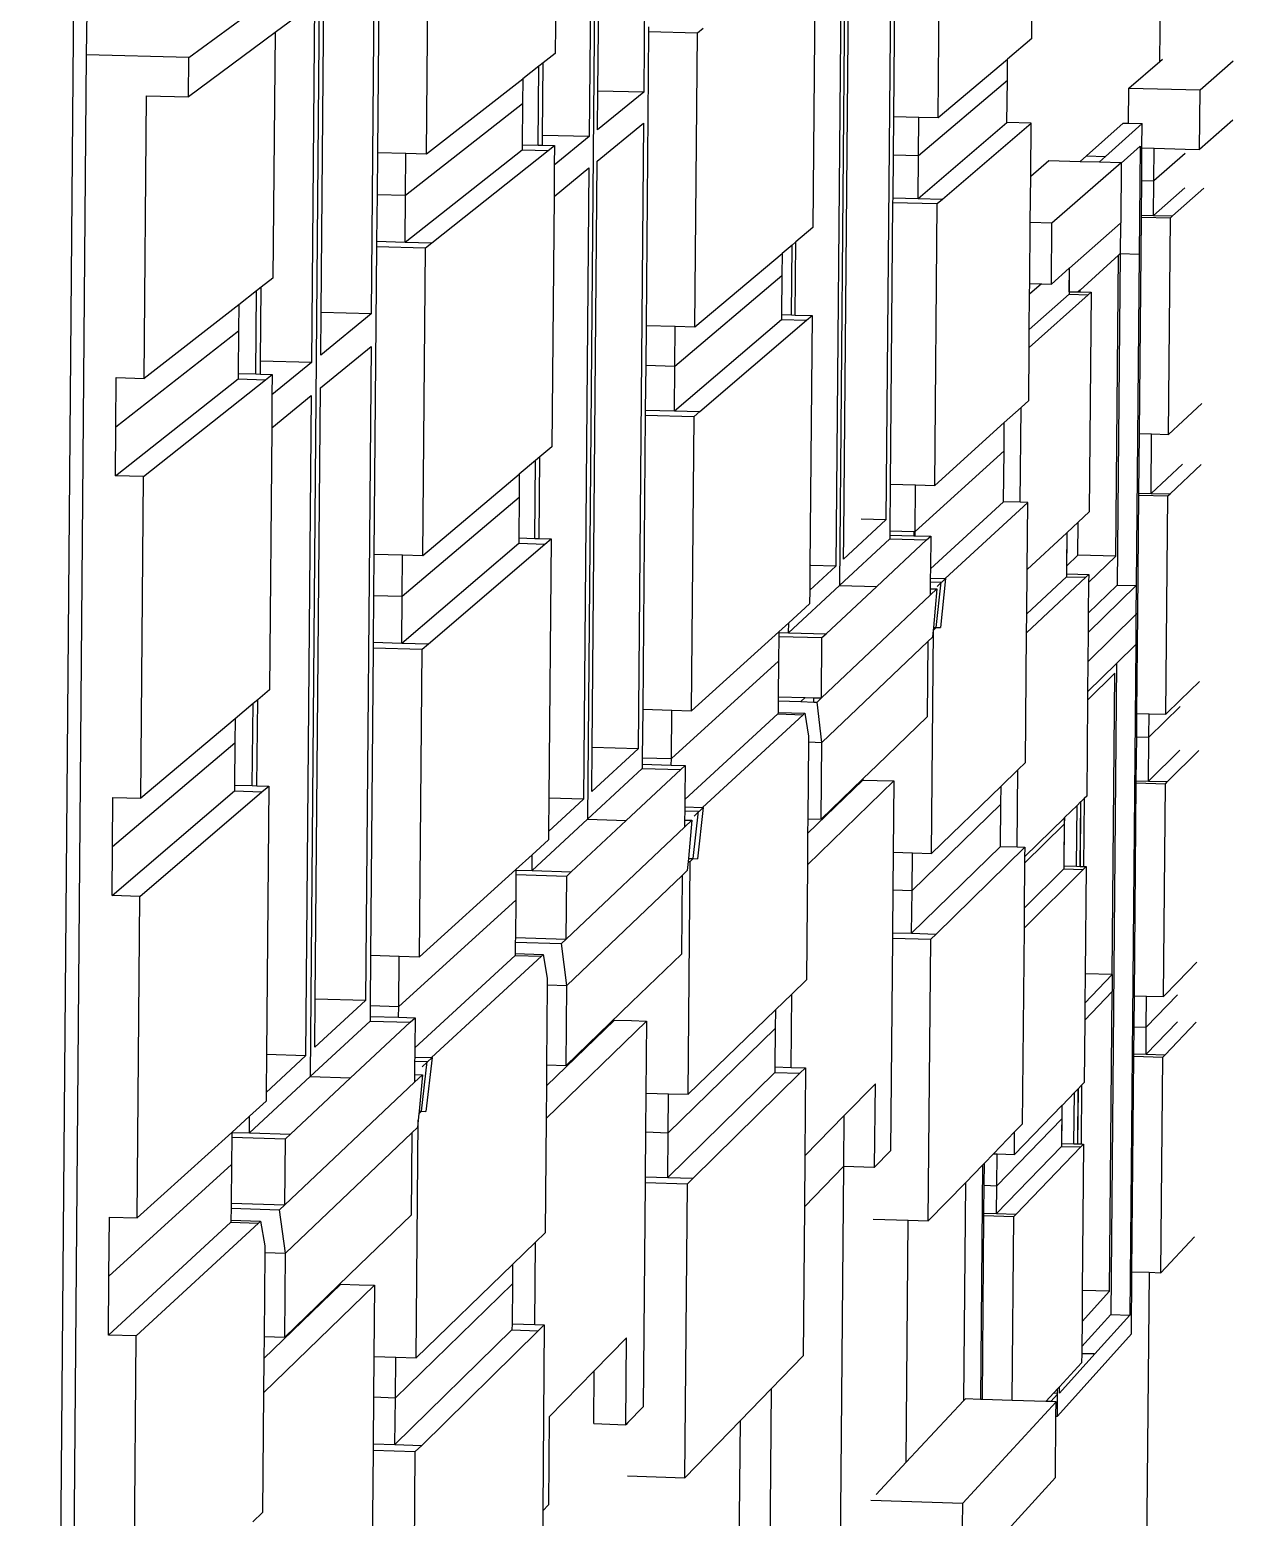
# Model space of a CAD drawing. Extents: x -106 to 80, y -44 to 65.
# Drawn here: x 61.85 to 67.12, y -19.98 to -13.47 of the extents above; entities that cross this region are included whole.
import ezdxf

# ---------------------------------------------------------------- set-up
doc = ezdxf.new("R2010")
doc.units = 0
doc.layers.get('0').update_dxf_attribs({"linetype": 'CONTINUOUS'})

msp = doc.modelspace()

# ---------------------------------------------------------------- linework, layer by layer
for p, q in [((61.8459, -36.5317), (62.0932, -6.7615)), ((64.5594, -11.0429), (64.5361, -13.7422)), ((64.3353, -13.7372), (64.3572, -11.1865)), ((65.431, -11.6065), (65.3934, -15.9024)), ((63.3662, -11.8903), (63.3423, -14.7133)), ((63.1225, -14.7075), (63.145, -12.0475)), ((64.3283, -12.4194), (64.2895, -16.926)), ((64.3098, -12.433), (64.2968, -13.9369)), ((64.157, -12.5461), (64.1482, -13.5727)), ((65.6407, -12.6133), (65.6299, -13.848)), ((65.8255, -13.853), (65.8364, -12.618)), ((66.7972, -13.6073), (66.8047, -12.775)), ((63.3788, -12.8441), (63.3689, -14.0065)), ((63.5836, -14.0121), (63.5935, -12.8493)), ((65.6201, -12.9896), (65.597, -15.6148)), ((65.6201, -12.9896), (65.597, -15.6148)), ((65.4121, -15.6827), (65.4344, -13.1416)), ((62.543, -13.5905), (63.1208, -13.1658)), ((65.4005, -13.1694), (65.3773, -15.8177)), ((65.2866, -13.2626), (65.2773, -14.3344)), ((63.114, -13.3382), (63.0741, -18.0528)), ((66.2367, -13.5073), (66.2385, -13.3044)), ((62.0953, -13.5792), (62.0968, -13.389)), ((63.0937, -13.3532), (62.9206, -13.4815)), ((63.0937, -13.3532), (63.0804, -14.9263)), ((62.9206, -13.4815), (62.5416, -13.7623)), ((62.9206, -13.4815), (62.9115, -14.556)), ((64.5573, -13.4762), (64.5461, -14.764)), ((64.5574, -13.4553), (64.5573, -13.4762)), ((64.5573, -13.4762), (64.7713, -13.4816)), ((64.7601, -14.7697), (64.7713, -13.4816)), ((64.7713, -13.4816), (64.7968, -13.4614)), ((66.2367, -13.5073), (66.1299, -13.5971)), ((62.0342, -20.929), (62.0953, -13.5792)), ((62.543, -13.5905), (62.0953, -13.5792)), ((62.5416, -13.7623), (62.543, -13.5905)), ((64.1482, -13.5727), (64.0958, -13.6135)), ((65.8255, -13.853), (66.1299, -13.5971)), ((66.1291, -13.6901), (66.1299, -13.5971)), ((66.6612, -13.7243), (66.7972, -13.6073)), ((66.7972, -13.6073), (66.8084, -13.5977)), ((66.9734, -13.7322), (67.1189, -13.6055)), ((64.077, -13.6282), (64.0058, -13.6836)), ((64.074, -13.9738), (64.077, -13.6282)), ((64.0958, -13.6135), (64.077, -13.6282)), ((64.0931, -13.9317), (64.0958, -13.6135)), ((63.5836, -14.0121), (64.0058, -13.6836)), ((64.0058, -13.6836), (64.0049, -13.7923)), ((64.3338, -13.9068), (64.3353, -13.7372)), ((64.5361, -13.7422), (64.3338, -13.9068)), ((64.5361, -13.7422), (64.3353, -13.7372)), ((65.7398, -14.0188), (66.1291, -13.6901)), ((66.1274, -13.8755), (66.1291, -13.6901)), ((66.6598, -13.8784), (66.6612, -13.7243)), ((66.6612, -13.7243), (66.9734, -13.7322)), ((66.9711, -13.9927), (66.9734, -13.7322)), ((62.3477, -14.9952), (62.358, -13.7577)), ((62.358, -13.7577), (62.5416, -13.7623)), ((63.4928, -14.1928), (64.0049, -13.7923)), ((64.0049, -13.7923), (64.0033, -13.972)), ((65.6299, -13.848), (65.6284, -14.016)), ((65.6299, -13.848), (65.7413, -13.8509)), ((65.7398, -14.0188), (65.7413, -13.8509)), ((65.7413, -13.8509), (65.8255, -13.853)), ((67.1166, -13.8644), (66.9711, -13.9927)), ((64.0927, -13.9743), (64.0931, -13.9317)), ((64.2968, -13.9369), (64.0931, -13.9317)), ((64.2968, -13.9369), (64.144, -14.0612)), ((64.3326, -14.0436), (64.5349, -13.878)), ((64.5349, -13.878), (64.5113, -16.6172)), ((65.7382, -14.2071), (66.1274, -13.8755)), ((65.8457, -14.2099), (66.2334, -13.8782)), ((66.2334, -13.8782), (66.1274, -13.8755)), ((66.2313, -14.1104), (66.2334, -13.8782)), ((66.4757, -14.021), (66.6366, -13.8777)), ((66.6366, -13.8778), (66.4758, -14.021)), ((66.7199, -13.8799), (66.5596, -14.0232)), ((66.6368, -13.8775), (66.6366, -13.8777)), ((66.6366, -13.8778), (66.6366, -13.8777)), ((66.6366, -13.8778), (66.6368, -13.8778)), ((66.6368, -13.8775), (66.6368, -13.8778)), ((66.6368, -13.8778), (66.6598, -13.8784)), ((66.6598, -13.8784), (66.7199, -13.8799)), ((66.7189, -13.9862), (66.7199, -13.8799)), ((63.491, -14.3982), (64.0031, -13.9939)), ((63.608, -14.4013), (64.118, -13.9969)), ((64.0033, -13.972), (64.0031, -13.9939)), ((64.0031, -13.9939), (64.118, -13.9969)), ((64.0033, -13.972), (64.074, -13.9738)), ((64.074, -13.9738), (64.0927, -13.9743)), ((64.0927, -13.9743), (64.1448, -13.9756)), ((64.118, -13.9969), (64.1448, -13.9756)), ((64.1448, -13.9756), (64.144, -14.0612)), ((66.6282, -14.0523), (66.711, -13.9779)), ((66.711, -13.9779), (66.7068, -14.451)), ((66.7176, -14.1296), (66.7189, -13.9862)), ((66.7189, -13.9862), (66.7722, -13.9876)), ((66.7709, -14.131), (66.7722, -13.9876)), ((66.7722, -13.9876), (66.9084, -13.9911)), ((66.9084, -13.9911), (66.9711, -13.9927)), ((63.3689, -14.0065), (63.3674, -14.1895)), ((63.3689, -14.0065), (63.4943, -14.0098)), ((63.4928, -14.1928), (63.4943, -14.0098)), ((63.4943, -14.0098), (63.5836, -14.0121)), ((64.144, -14.0612), (64.1429, -14.1989)), ((64.3105, -16.6115), (64.3326, -14.0436)), ((65.6284, -14.016), (65.6267, -14.2042)), ((65.6284, -14.016), (65.7398, -14.0188)), ((65.7382, -14.2071), (65.7398, -14.0188)), ((66.2313, -14.1104), (66.3114, -14.0415)), ((66.3114, -14.0415), (66.4487, -14.045)), ((66.3245, -14.3144), (66.6282, -14.0497)), ((66.4487, -14.045), (66.4757, -14.021)), ((66.4487, -14.045), (66.5327, -14.0472)), ((66.4757, -14.021), (66.4758, -14.021)), ((66.4758, -14.021), (66.5596, -14.0231)), ((66.5327, -14.0472), (66.5596, -14.0231)), ((66.5327, -14.0472), (66.6282, -14.0497)), ((66.5596, -14.0232), (66.5596, -14.0231)), ((66.6282, -14.0523), (66.6258, -14.3141)), ((66.6282, -14.0497), (66.6282, -14.0523)), ((66.9082, -14.0101), (66.7709, -14.131)), ((64.1429, -14.1989), (64.2957, -14.0738)), ((64.2957, -14.0738), (64.2719, -16.8382)), ((66.2295, -14.3119), (66.2313, -14.1104)), ((66.7163, -14.2807), (66.7176, -14.1296)), ((66.7176, -14.1296), (66.7709, -14.131)), ((66.7695, -14.2821), (66.7709, -14.131)), ((63.3674, -14.1895), (63.3656, -14.3949)), ((63.3674, -14.1895), (63.4928, -14.1928)), ((63.491, -14.3982), (63.4928, -14.1928)), ((64.1429, -14.1989), (64.1334, -15.295)), ((66.7695, -14.2821), (66.9069, -14.1603)), ((66.8528, -14.2842), (66.9897, -14.1625)), ((65.6266, -14.2249), (65.6157, -15.459)), ((65.6267, -14.2042), (65.6266, -14.2249)), ((65.6266, -14.2249), (65.8222, -14.23)), ((65.6267, -14.2042), (65.7382, -14.2071)), ((65.7382, -14.2071), (65.8457, -14.2099)), ((65.8113, -15.4644), (65.8222, -14.23)), ((65.8222, -14.23), (65.8457, -14.2099)), ((66.2271, -14.5796), (66.2295, -14.3119)), ((66.2295, -14.3119), (66.3245, -14.3144)), ((66.3221, -14.5821), (66.3245, -14.3144)), ((66.6247, -14.3151), (66.4013, -14.5122)), ((66.6247, -14.3151), (66.6235, -14.4488)), ((66.6258, -14.3141), (66.6247, -14.3151)), ((66.7077, -15.2369), (66.7162, -14.2892)), ((66.7162, -14.2892), (66.7163, -14.2807)), ((66.7162, -14.2892), (66.8435, -14.2925)), ((66.7163, -14.2807), (66.7695, -14.2821)), ((66.7695, -14.2821), (66.8528, -14.2842)), ((66.835, -15.2404), (66.8435, -14.2925)), ((66.8435, -14.2925), (66.8528, -14.2842)), ((65.2773, -14.3344), (65.2029, -14.3971)), ((63.3654, -14.4177), (63.354, -15.7644)), ((63.3656, -14.3949), (63.3654, -14.4177)), ((63.3654, -14.4177), (63.5801, -14.4234)), ((63.3656, -14.3949), (63.491, -14.3982)), ((63.491, -14.3982), (63.608, -14.4013)), ((63.5686, -15.7704), (63.5801, -14.4234)), ((63.5801, -14.4234), (63.608, -14.4013)), ((64.7601, -14.7697), (65.1418, -14.4484)), ((65.1418, -14.4484), (65.141, -14.5451)), ((65.1856, -14.4116), (65.1418, -14.4484)), ((65.1829, -14.7175), (65.1856, -14.4116)), ((65.2029, -14.3971), (65.1856, -14.4116)), ((65.2001, -14.7179), (65.2029, -14.3971)), ((66.6166, -14.4551), (66.4485, -14.6087)), ((66.6048, -15.7737), (66.6166, -14.4551)), ((66.6235, -14.4488), (66.6105, -15.9002)), ((66.6235, -14.4488), (66.6166, -14.4551)), ((66.6235, -14.4488), (66.7068, -14.451)), ((66.7068, -14.451), (66.6938, -15.9025)), ((66.3221, -14.5821), (66.4003, -14.5131)), ((66.4003, -14.5131), (66.3994, -14.6157)), ((66.4013, -14.5122), (66.4003, -14.5131)), ((66.4004, -14.6157), (66.4013, -14.5122)), ((62.9115, -14.556), (62.86, -14.5961)), ((64.6719, -14.9416), (65.141, -14.5451)), ((65.141, -14.5451), (65.1395, -14.7163)), ((66.2267, -14.627), (66.2271, -14.5796)), ((66.279, -14.5809), (66.2267, -14.627)), ((66.2271, -14.5796), (66.279, -14.5809)), ((66.279, -14.5809), (66.3221, -14.5821)), ((62.8394, -14.6122), (62.7613, -14.673)), ((62.8363, -14.9757), (62.8394, -14.6122)), ((62.86, -14.5961), (62.8394, -14.6122)), ((62.8572, -14.9204), (62.86, -14.5961)), ((66.2247, -14.8602), (66.4838, -14.6295)), ((66.2254, -14.7815), (66.2267, -14.627)), ((66.2254, -14.7815), (66.3993, -14.6272)), ((66.3994, -14.6157), (66.3993, -14.6272)), ((66.3993, -14.6272), (66.4838, -14.6295)), ((66.3994, -14.6157), (66.4004, -14.6157)), ((66.4004, -14.6157), (66.4397, -14.6168)), ((66.4485, -14.6087), (66.4397, -14.6168)), ((66.4397, -14.6168), (66.4485, -14.617)), ((66.4485, -14.617), (66.4485, -14.6087)), ((66.4485, -14.617), (66.4964, -14.6183)), ((66.4838, -14.6295), (66.4964, -14.6183)), ((66.4964, -14.6183), (66.4878, -15.5804)), ((62.7613, -14.673), (62.3477, -14.9952)), ((62.7613, -14.673), (62.7604, -14.7867)), ((63.1209, -14.8934), (63.1225, -14.7075)), ((63.3423, -14.7133), (63.1209, -14.8934)), ((63.3423, -14.7133), (63.1225, -14.7075)), ((65.1395, -14.7163), (65.1393, -14.738)), ((65.1395, -14.7163), (65.1829, -14.7175)), ((65.1829, -14.7175), (65.2001, -14.7179)), ((65.2001, -14.7179), (65.2739, -14.7199)), ((65.2493, -14.7409), (65.2739, -14.7199)), ((65.2739, -14.7199), (65.2643, -15.8185)), ((64.5461, -14.764), (64.5446, -14.9382)), ((64.5461, -14.764), (64.6734, -14.7674)), ((64.6702, -15.138), (65.1393, -14.738)), ((64.6719, -14.9416), (64.6734, -14.7674)), ((64.6734, -14.7674), (64.7601, -14.7697)), ((64.7822, -15.141), (65.2493, -14.7409)), ((65.1393, -14.738), (65.2493, -14.7409)), ((66.2247, -14.8602), (66.2254, -14.7815)), ((62.2236, -15.2069), (62.7604, -14.7867)), ((62.7604, -14.7867), (62.7588, -14.9737)), ((63.1197, -15.0365), (63.3411, -14.8553)), ((63.3411, -14.8553), (63.3168, -17.7199)), ((66.2226, -15.0926), (66.2247, -14.8602)), ((62.7588, -14.9737), (62.7586, -14.9977)), ((62.7588, -14.9737), (62.8363, -14.9757)), ((62.8363, -14.9757), (62.8568, -14.9763)), ((62.8568, -14.9763), (62.8572, -14.9204)), ((62.8568, -14.9763), (62.908, -14.9777)), ((63.0804, -14.9263), (62.8572, -14.9204)), ((62.8787, -15.001), (62.908, -14.9777)), ((63.0804, -14.9263), (62.9072, -15.0672)), ((62.908, -14.9777), (62.9072, -15.0672)), ((64.5446, -14.9382), (64.5429, -15.1345)), ((64.5446, -14.9382), (64.6719, -14.9416)), ((64.6702, -15.138), (64.6719, -14.9416)), ((62.2218, -15.422), (62.7586, -14.9977)), ((62.2236, -15.2069), (62.2253, -14.9919)), ((62.2253, -14.9919), (62.3477, -14.9952)), ((62.3441, -15.4253), (62.8787, -15.001)), ((62.7586, -14.9977), (62.8787, -15.001)), ((63.0971, -17.7133), (63.1197, -15.0365)), ((62.9072, -15.0672), (62.906, -15.2114)), ((62.906, -15.2114), (63.0792, -15.0697)), ((63.0792, -15.0697), (63.0548, -17.9618)), ((66.2226, -15.0926), (66.1891, -15.1229)), ((66.9812, -15.1047), (66.8977, -15.1822)), ((64.5427, -15.157), (64.5316, -16.4442)), ((64.5429, -15.1345), (64.5427, -15.157)), ((64.5427, -15.157), (64.7567, -15.1629)), ((64.5429, -15.1345), (64.6702, -15.138)), ((64.6702, -15.138), (64.7822, -15.141)), ((64.7455, -16.4504), (64.7567, -15.1629)), ((64.7567, -15.1629), (64.7822, -15.141)), ((66.1891, -15.1229), (66.1158, -15.1891)), ((66.1854, -15.5373), (66.1891, -15.1229)), ((62.2218, -15.422), (62.2236, -15.2069)), ((62.906, -15.2114), (62.8964, -16.3588)), ((65.8113, -15.4644), (66.1158, -15.1891)), ((66.1147, -15.3125), (66.1158, -15.1891)), ((66.7054, -15.4977), (66.7077, -15.2369)), ((66.7077, -15.2369), (66.761, -15.2384)), ((66.7587, -15.4992), (66.761, -15.2384)), ((66.761, -15.2384), (66.835, -15.2404)), ((66.835, -15.2404), (66.8977, -15.1822)), ((64.1334, -15.295), (64.081, -15.3392)), ((64.0622, -15.355), (63.9909, -15.415)), ((64.0593, -15.6958), (64.0622, -15.355)), ((64.081, -15.3392), (64.0622, -15.355)), ((64.0779, -15.6963), (64.081, -15.3392)), ((65.7253, -15.6665), (66.1147, -15.3125)), ((66.1128, -15.5353), (66.1147, -15.3125)), ((66.7587, -15.4992), (66.896, -15.3706)), ((62.3441, -15.4253), (62.2218, -15.422)), ((62.3323, -16.8339), (62.3441, -15.4253)), ((63.5686, -15.7704), (63.9909, -15.415)), ((63.9909, -15.415), (63.9901, -15.516)), ((66.8419, -15.5015), (66.9788, -15.3729)), ((65.6157, -15.459), (65.6139, -15.6634)), ((65.6157, -15.459), (65.7271, -15.4621)), ((65.7253, -15.6665), (65.7271, -15.4621)), ((65.7271, -15.4621), (65.8113, -15.4644)), ((66.7053, -15.5067), (66.7054, -15.4977)), ((66.7054, -15.4977), (66.7587, -15.4992)), ((66.7587, -15.4992), (66.8419, -15.5015)), ((66.8326, -15.5102), (66.8419, -15.5015)), ((63.4778, -15.949), (63.9901, -15.516)), ((63.9901, -15.516), (63.9886, -15.6938)), ((65.7919, -15.8298), (66.1128, -15.5353)), ((65.8564, -15.8722), (66.2186, -15.5382)), ((66.1854, -15.5373), (66.1128, -15.5353)), ((66.2186, -15.5382), (66.1854, -15.5373)), ((66.216, -15.8328), (66.2186, -15.5382)), ((66.7007, -16.0213), (66.7053, -15.5067)), ((66.7053, -15.5067), (66.8326, -15.5102)), ((66.824, -16.4657), (66.8326, -15.5102)), ((65.597, -15.6148), (65.4112, -15.7864)), ((65.597, -15.6148), (65.4112, -15.7864)), ((65.597, -15.6148), (65.4891, -15.6119)), ((65.597, -15.6148), (65.4891, -15.6119)), ((66.4395, -15.6253), (66.391, -15.6703)), ((66.4382, -15.7691), (66.4395, -15.6253)), ((66.4878, -15.5804), (66.4395, -15.6253)), ((63.9886, -15.6938), (63.9884, -15.7175)), ((63.9886, -15.6938), (64.0593, -15.6958)), ((64.0593, -15.6958), (64.0779, -15.6963)), ((64.0779, -15.6963), (64.13, -15.6977)), ((65.4112, -15.7864), (65.4121, -15.6827)), ((65.6138, -15.6812), (65.6136, -15.6983)), ((65.6139, -15.6634), (65.6138, -15.6812)), ((65.6138, -15.6812), (65.7187, -15.6841)), ((65.6139, -15.6634), (65.7188, -15.6663)), ((65.7188, -15.6663), (65.7187, -15.6841)), ((65.7187, -15.6841), (65.7252, -15.6842)), ((65.7188, -15.6663), (65.7253, -15.6665)), ((65.7252, -15.6842), (65.7253, -15.6665)), ((65.7252, -15.6842), (65.7932, -15.6861)), ((65.7754, -15.7027), (65.7932, -15.6861)), ((65.7932, -15.6861), (65.7919, -15.8298)), ((66.39, -15.6712), (66.216, -15.8328)), ((66.39, -15.6712), (66.3884, -15.8515)), ((66.3897, -15.8157), (66.391, -15.6703)), ((66.391, -15.6703), (66.39, -15.6712)), ((63.4761, -16.1543), (63.9884, -15.7175)), ((63.593, -16.1576), (64.1032, -15.7207)), ((63.9884, -15.7175), (64.1032, -15.7207)), ((64.1032, -15.7207), (64.13, -15.6977)), ((64.13, -15.6977), (64.1202, -16.8339)), ((65.6136, -15.6983), (65.3934, -15.9024)), ((65.5566, -15.907), (65.7754, -15.7027)), ((65.6136, -15.6983), (65.7754, -15.7027)), ((63.354, -15.7644), (63.3525, -15.9454)), ((63.354, -15.7644), (63.4794, -15.7679)), ((63.4778, -15.949), (63.4794, -15.7679)), ((63.4794, -15.7679), (63.5686, -15.7704)), ((65.3773, -15.8177), (65.2634, -15.9229)), ((65.2643, -15.8185), (65.2634, -15.9229)), ((65.3773, -15.8177), (65.2685, -15.8147)), ((66.3894, -15.8515), (66.3897, -15.8157)), ((66.3897, -15.8157), (66.4382, -15.7691)), ((66.6048, -15.7737), (66.4382, -15.7691)), ((66.485, -15.8898), (66.6048, -15.7737)), ((65.7914, -15.8863), (65.7911, -15.9165)), ((65.7916, -15.8704), (65.7914, -15.8862)), ((65.7914, -15.8862), (65.7914, -15.8863)), ((65.7914, -15.8863), (65.8396, -15.8876)), ((65.7919, -15.8298), (65.7916, -15.8704)), ((65.7916, -15.8704), (65.8564, -15.8722)), ((65.8179, -16.0859), (65.8396, -15.8876)), ((65.8221, -15.9065), (65.8585, -15.8722)), ((65.8585, -15.8722), (65.8355, -16.0863)), ((65.8396, -15.8876), (65.8397, -15.8875)), ((65.8564, -15.8722), (65.8585, -15.8722)), ((66.2136, -16.1096), (66.4728, -15.866)), ((66.2143, -16.0266), (66.216, -15.8328)), ((66.2143, -16.0266), (66.3883, -15.8637)), ((66.3884, -15.8515), (66.3883, -15.8637)), ((66.3883, -15.8637), (66.4728, -15.866)), ((66.3884, -15.8515), (66.3894, -15.8515)), ((66.3894, -15.8515), (66.4854, -15.8542)), ((66.4728, -15.866), (66.4854, -15.8542)), ((66.485, -15.8898), (66.4838, -16.0236)), ((66.4854, -15.8542), (66.485, -15.8898)), ((63.3525, -15.9454), (63.3507, -16.1507)), ((63.3525, -15.9454), (63.4778, -15.949)), ((63.4761, -16.1543), (63.4778, -15.949)), ((65.1708, -16.1088), (65.3934, -15.9024)), ((65.2634, -15.9229), (65.2629, -15.9822)), ((65.7909, -15.9453), (65.3147, -16.3947)), ((65.3354, -16.1134), (65.5566, -15.907)), ((65.3934, -15.9024), (65.5566, -15.907)), ((65.7911, -15.9165), (65.7909, -15.9453)), ((65.7909, -15.9453), (65.8206, -15.9173)), ((65.7911, -15.9165), (65.8206, -15.9173)), ((65.8206, -15.9173), (65.8054, -16.0856)), ((66.4831, -16.1086), (66.6938, -15.9025)), ((66.4838, -16.0236), (66.6105, -15.9002)), ((66.6105, -15.9002), (66.6938, -15.9025)), ((66.6938, -15.9025), (66.6927, -16.0292)), ((65.2629, -15.9822), (65.1712, -16.0652)), ((66.6927, -16.0292), (66.7007, -16.0213)), ((66.6968, -16.4621), (66.7007, -16.0213)), ((65.1712, -16.0652), (65.1274, -16.1049)), ((65.1708, -16.1088), (65.1712, -16.0652)), ((65.8054, -16.0856), (65.8043, -16.0972)), ((65.8054, -16.0856), (65.8179, -16.0859)), ((65.8057, -16.0972), (65.8179, -16.0859)), ((65.818, -16.0859), (65.8355, -16.0863)), ((66.2136, -16.1096), (66.2143, -16.0266)), ((66.482, -16.2364), (66.6927, -16.0292)), ((66.4838, -16.0236), (66.4831, -16.1086)), ((66.6927, -16.0292), (66.6915, -16.1603)), ((63.3507, -16.1507), (63.3505, -16.1754)), ((63.3507, -16.1507), (63.4761, -16.1543)), ((64.7455, -16.4504), (65.1274, -16.1049)), ((65.1272, -16.1252), (65.1262, -16.2331)), ((65.1273, -16.1076), (65.1272, -16.1252)), ((65.1272, -16.1252), (65.317, -16.1306)), ((65.1274, -16.1049), (65.1273, -16.1076)), ((65.1273, -16.1076), (65.1708, -16.1088)), ((65.1708, -16.1088), (65.3354, -16.1134)), ((65.3147, -16.3947), (65.317, -16.1306)), ((65.317, -16.1306), (65.3354, -16.1134)), ((65.317, -16.5891), (65.7807, -16.1479)), ((65.7807, -16.1479), (65.7778, -16.4777)), ((65.8015, -16.1281), (65.7807, -16.1479)), ((65.7971, -17.0751), (65.8057, -16.0972)), ((65.8043, -16.0972), (65.8015, -16.1281)), ((65.8043, -16.0972), (65.8057, -16.0972)), ((66.2085, -16.6772), (66.2136, -16.1096)), ((66.4831, -16.1086), (66.482, -16.2364)), ((63.3505, -16.1754), (63.3391, -17.5214)), ((63.3505, -16.1754), (63.5651, -16.1815)), ((63.4761, -16.1543), (63.593, -16.1576)), ((63.5537, -17.5278), (63.5651, -16.1815)), ((63.5651, -16.1815), (63.593, -16.1576)), ((66.6075, -16.2434), (66.6915, -16.1603)), ((66.6915, -16.1603), (66.6653, -19.0967)), ((64.6571, -16.66), (65.1262, -16.2331)), ((65.1262, -16.2331), (65.1249, -16.3893)), ((66.482, -16.2364), (66.4808, -16.3686)), ((66.6075, -16.2434), (66.4808, -16.3686)), ((66.6075, -16.2434), (66.582, -19.0941)), ((66.6003, -16.2864), (66.4804, -16.405)), ((66.5885, -17.6062), (66.6003, -16.2864)), ((66.9703, -16.3227), (66.8868, -16.4044)), ((62.8448, -16.4022), (62.8241, -16.4196)), ((62.8416, -16.7788), (62.8448, -16.4022)), ((62.8964, -16.3588), (62.8448, -16.4022)), ((65.1247, -16.4079), (65.1243, -16.4578)), ((65.1249, -16.3893), (65.1247, -16.4079)), ((65.1247, -16.4079), (65.2239, -16.4107)), ((65.1249, -16.3893), (65.2431, -16.3927)), ((65.2239, -16.4107), (65.2431, -16.3927)), ((65.2239, -16.4107), (65.2431, -16.3927)), ((65.2239, -16.4107), (65.2809, -16.4124)), ((65.2431, -16.3927), (65.2811, -16.3937)), ((65.2809, -16.4124), (65.2811, -16.3937)), ((65.2809, -16.4124), (65.2956, -16.4128)), ((65.2811, -16.3937), (65.3147, -16.3947)), ((65.2956, -16.4128), (65.3147, -16.3947)), ((65.317, -16.5891), (65.2956, -16.4128)), ((66.4804, -16.405), (66.4767, -16.8241)), ((66.4808, -16.3686), (66.4804, -16.405)), ((66.824, -16.4657), (66.8868, -16.4044)), ((62.8241, -16.4196), (62.7461, -16.4854)), ((62.8211, -16.7782), (62.8241, -16.4196)), ((64.5316, -16.4442), (64.5298, -16.6563)), ((64.5316, -16.4442), (64.6589, -16.4479)), ((64.6571, -16.66), (64.6589, -16.4479)), ((64.6589, -16.4479), (64.7455, -16.4504)), ((64.716, -16.8399), (65.1242, -16.4649)), ((64.7941, -16.8742), (65.2342, -16.4681)), ((65.1243, -16.4578), (65.1242, -16.4649)), ((65.1242, -16.4649), (65.2342, -16.4681)), ((65.1243, -16.4578), (65.2417, -16.4612)), ((65.2342, -16.4681), (65.2417, -16.4612)), ((65.2417, -16.4612), (65.2578, -16.5615)), ((65.7778, -16.4777), (65.559, -16.6888)), ((66.6959, -16.5646), (66.6968, -16.4621)), ((66.6968, -16.4621), (66.75, -16.4636)), ((66.8865, -16.4316), (66.7491, -16.5662)), ((66.7491, -16.5662), (66.75, -16.4636)), ((66.75, -16.4636), (66.824, -16.4657)), ((62.7461, -16.4854), (62.3323, -16.8339)), ((62.7461, -16.4854), (62.7452, -16.591)), ((62.2082, -17.0453), (62.7452, -16.591)), ((62.7452, -16.591), (62.7436, -16.7759)), ((65.2576, -16.5874), (65.2546, -16.9234)), ((65.2578, -16.5615), (65.2576, -16.5874)), ((65.2576, -16.5874), (65.317, -16.5891)), ((65.3141, -16.9251), (65.317, -16.5891)), ((66.6942, -16.757), (66.6959, -16.5646)), ((66.6959, -16.5646), (66.7491, -16.5662)), ((66.7474, -16.7585), (66.7491, -16.5662)), ((64.3088, -16.8041), (64.3105, -16.6115)), ((64.5113, -16.6172), (64.3088, -16.8041)), ((64.5113, -16.6172), (64.3105, -16.6115)), ((64.5298, -16.6563), (64.5295, -16.6849)), ((64.5298, -16.6563), (64.6571, -16.66)), ((64.6568, -16.6886), (64.6571, -16.66)), ((66.7474, -16.7585), (66.8848, -16.6229)), ((66.8306, -16.7609), (66.9676, -16.6253)), ((64.5294, -16.7035), (64.2895, -16.926)), ((64.4596, -16.9309), (64.698, -16.7084)), ((64.5295, -16.6849), (64.5294, -16.7035)), ((64.5294, -16.7035), (64.698, -16.7084)), ((64.5295, -16.6849), (64.6568, -16.6886)), ((64.6568, -16.6886), (64.7173, -16.6903)), ((64.698, -16.7084), (64.7173, -16.6903)), ((64.7173, -16.6903), (64.716, -16.8399)), ((65.559, -16.6888), (65.4965, -16.7491)), ((66.175, -16.7096), (66.1017, -16.7805)), ((66.172, -17.0465), (66.175, -16.7096)), ((66.2085, -16.6772), (66.175, -16.7096)), ((62.2064, -17.2602), (62.7434, -16.8019)), ((62.7436, -16.7759), (62.7434, -16.8019)), ((62.7434, -16.8019), (62.8635, -16.8054)), ((62.7436, -16.7759), (62.8211, -16.7782)), ((62.8211, -16.7782), (62.8416, -16.7788)), ((62.8416, -16.7788), (62.8928, -16.7803)), ((62.8635, -16.8054), (62.8928, -16.7803)), ((62.8928, -16.7803), (62.8829, -17.9566)), ((65.2529, -17.1254), (65.6313, -16.7582)), ((65.4965, -16.7543), (65.2541, -16.9883)), ((65.4965, -16.7491), (65.3141, -16.9251)), ((65.4965, -16.7491), (65.4965, -16.7543)), ((65.4965, -16.7543), (65.5585, -16.7561)), ((65.5585, -16.7561), (65.6313, -16.7582)), ((65.6313, -16.7582), (65.6285, -17.0702)), ((65.7971, -17.0751), (66.1017, -16.7805)), ((66.101, -16.8593), (66.1017, -16.7805)), ((66.6858, -17.6983), (66.6941, -16.7664)), ((66.6941, -16.7664), (66.6942, -16.757)), ((66.6941, -16.7664), (66.8213, -16.7701)), ((66.6942, -16.757), (66.7474, -16.7585)), ((66.7474, -16.7585), (66.8306, -16.7609)), ((66.813, -17.7021), (66.8213, -16.7701)), ((66.8213, -16.7701), (66.8306, -16.7609)), ((62.2082, -17.0453), (62.21, -16.8304)), ((62.21, -16.8304), (62.3323, -16.8339)), ((62.3287, -17.2638), (62.8635, -16.8054)), ((64.1202, -16.8339), (64.119, -16.9794)), ((64.2719, -16.8382), (64.119, -16.9794)), ((64.2719, -16.8382), (64.1202, -16.8339)), ((64.716, -16.8399), (64.7158, -16.872)), ((65.7115, -17.2373), (66.101, -16.8593)), ((66.0994, -17.0444), (66.101, -16.8593)), ((66.4343, -16.8656), (66.3799, -16.9188)), ((66.4319, -17.1318), (66.4343, -16.8656)), ((66.4501, -16.8502), (66.4343, -16.8656)), ((66.4501, -16.8502), (66.4476, -17.1323)), ((66.448, -17.1323), (66.4505, -16.8497)), ((66.4505, -16.8497), (66.4501, -16.8502)), ((66.4659, -16.8347), (66.4505, -16.8497)), ((66.4659, -16.8347), (66.4632, -17.1327)), ((66.4767, -16.8241), (66.4659, -16.8347)), ((64.0468, -17.1509), (64.2895, -16.926)), ((64.2184, -17.156), (64.4596, -16.9309)), ((64.2895, -16.926), (64.4596, -16.9309)), ((64.7153, -16.9293), (64.715, -16.9607)), ((64.715, -16.9607), (64.7473, -16.9302)), ((64.7156, -16.8886), (64.7153, -16.9293)), ((64.7153, -16.9293), (64.7473, -16.9302)), ((64.7158, -16.872), (64.7156, -16.8886)), ((64.7156, -16.8886), (64.7765, -16.8904)), ((64.7156, -16.8886), (64.7156, -16.8886)), ((64.7158, -16.872), (64.7941, -16.8742)), ((64.7473, -16.9302), (64.7317, -17.0975)), ((64.753, -17.0981), (64.7765, -16.8904)), ((64.7567, -16.9116), (64.7963, -16.8743)), ((64.7963, -16.8743), (64.7714, -17.0986)), ((64.7765, -16.8904), (64.7766, -16.8903)), ((64.7941, -16.8742), (64.7963, -16.8743)), ((65.2546, -16.9234), (65.2541, -16.9883)), ((65.2546, -16.9234), (65.3141, -16.9251)), ((66.3789, -16.9198), (66.2049, -17.0901)), ((66.378, -17.1302), (66.3799, -16.9188)), ((66.3789, -16.9198), (66.3787, -16.9476)), ((66.3799, -16.9188), (66.3789, -16.9198)), ((64.119, -16.9794), (64.1187, -17.0165)), ((64.715, -16.9607), (64.196, -17.4505)), ((65.2541, -16.9883), (65.2529, -17.1254)), ((66.3787, -16.9476), (66.2046, -17.1181)), ((66.3787, -16.9476), (66.377, -17.1302)), ((62.2064, -17.2602), (62.2082, -17.0453)), ((64.1187, -17.0165), (64.0474, -17.081)), ((66.0994, -17.0444), (65.7098, -17.4253)), ((65.8173, -17.4285), (66.2053, -17.0475)), ((66.0994, -17.0444), (66.172, -17.0465)), ((66.172, -17.0465), (66.2053, -17.0475)), ((66.2053, -17.0475), (66.2049, -17.0901)), ((64.0474, -17.081), (63.9761, -17.1455)), ((64.0468, -17.1509), (64.0474, -17.081)), ((64.7305, -17.1101), (64.7267, -17.1509)), ((64.7317, -17.0975), (64.7305, -17.1101)), ((64.7305, -17.1101), (64.7398, -17.1104)), ((64.731, -18.1303), (64.7398, -17.1104)), ((64.7317, -17.0975), (64.753, -17.0981)), ((64.7398, -17.1104), (64.753, -17.0981)), ((64.7531, -17.098), (64.7714, -17.0986)), ((65.2529, -17.1254), (65.2485, -17.6293)), ((65.6285, -17.0702), (65.6271, -17.2348)), ((65.6285, -17.0702), (65.7129, -17.0727)), ((65.7115, -17.2373), (65.7129, -17.0727)), ((65.7129, -17.0727), (65.7971, -17.0751)), ((66.2046, -17.1181), (66.2029, -17.3148)), ((66.2049, -17.0901), (66.2046, -17.1181)), ((66.377, -17.1302), (66.3769, -17.143)), ((66.377, -17.1302), (66.378, -17.1302)), ((66.378, -17.1302), (66.4319, -17.1318)), ((63.5537, -17.5278), (63.9761, -17.1455)), ((63.9759, -17.1681), (63.975, -17.2796)), ((63.9761, -17.1489), (63.9759, -17.1681)), ((63.9759, -17.1681), (64.1984, -17.1747)), ((63.9761, -17.1455), (63.9761, -17.1489)), ((63.9761, -17.1489), (64.0468, -17.1509)), ((64.0468, -17.1509), (64.2184, -17.156)), ((64.196, -17.4505), (64.1984, -17.1747)), ((64.1984, -17.1747), (64.2184, -17.156)), ((64.1987, -17.6533), (64.704, -17.1725)), ((64.704, -17.1725), (64.701, -17.5166)), ((64.7267, -17.1509), (64.704, -17.1725)), ((66.2021, -17.4024), (66.4614, -17.1455)), ((66.2029, -17.3148), (66.3769, -17.143)), ((66.3769, -17.143), (66.4614, -17.1455)), ((66.4319, -17.1318), (66.4476, -17.1323)), ((66.4476, -17.1323), (66.448, -17.1323)), ((66.448, -17.1323), (66.4632, -17.1327)), ((66.4614, -17.1455), (66.474, -17.133)), ((66.4632, -17.1327), (66.474, -17.133)), ((66.474, -17.133), (66.4698, -17.6026)), ((62.3287, -17.2638), (62.2064, -17.2602)), ((65.6271, -17.2348), (65.6254, -17.4227)), ((65.6271, -17.2348), (65.7115, -17.2373)), ((65.7098, -17.4253), (65.7115, -17.2373)), ((62.317, -18.6718), (62.3287, -17.2638)), ((63.4626, -17.7458), (63.975, -17.2796)), ((63.975, -17.2796), (63.9736, -17.4439)), ((66.2029, -17.3148), (66.2021, -17.4024)), ((63.9736, -17.4439), (63.9734, -17.4642)), ((63.9736, -17.4439), (64.196, -17.4505)), ((64.1751, -17.4702), (64.196, -17.4505)), ((65.6252, -17.4465), (65.617, -18.3772)), ((65.6254, -17.4227), (65.6252, -17.4465)), ((65.6252, -17.4465), (65.7938, -17.4515)), ((65.6254, -17.4227), (65.7098, -17.4253)), ((65.7098, -17.4253), (65.8173, -17.4285)), ((65.7829, -18.6847), (65.7938, -17.4515)), ((65.7938, -17.4515), (65.8173, -17.4285)), ((66.2021, -17.4024), (66.1945, -18.2606)), ((63.973, -17.5139), (63.9729, -17.5217)), ((63.9734, -17.4642), (63.973, -17.5139)), ((63.973, -17.5139), (64.0958, -17.5176)), ((63.9734, -17.4642), (64.1751, -17.4702)), ((64.0877, -17.5251), (64.0958, -17.5176)), ((64.0958, -17.5176), (64.1135, -17.6217)), ((64.1987, -17.6533), (64.1751, -17.4702)), ((64.701, -17.5166), (64.4829, -17.7271)), ((63.3391, -17.5214), (63.3372, -17.742)), ((63.3391, -17.5214), (63.4644, -17.5251)), ((63.4626, -17.7458), (63.4644, -17.5251)), ((63.4644, -17.5251), (63.5537, -17.5278)), ((63.5328, -17.926), (63.9729, -17.5217)), ((63.6062, -17.9694), (64.0877, -17.5251)), ((63.9729, -17.5217), (64.0877, -17.5251)), ((66.9593, -17.5517), (66.8757, -17.6376)), ((64.1132, -17.6508), (64.1102, -18.0016)), ((64.1135, -17.6217), (64.1132, -17.6508)), ((64.1132, -17.6508), (64.1987, -17.6533)), ((65.2485, -17.6293), (65.1844, -17.6913)), ((66.4698, -17.6026), (66.4686, -17.7314)), ((66.4686, -17.7314), (66.5885, -17.6062)), ((66.5885, -17.6062), (66.4698, -17.6026)), ((66.5885, -17.6062), (66.5878, -17.6806)), ((66.813, -17.7021), (66.8757, -17.6376)), ((63.0953, -17.9245), (63.0971, -17.7133)), ((63.3168, -17.7199), (63.0971, -17.7133)), ((64.1957, -18.0042), (64.1987, -17.6533)), ((65.1844, -17.6913), (65.1129, -17.7605)), ((65.1816, -18.0122), (65.1844, -17.6913)), ((66.5878, -17.6806), (66.468, -17.8061)), ((66.5761, -18.9927), (66.5878, -17.6806)), ((66.6845, -17.8344), (66.6858, -17.6983)), ((66.6858, -17.6983), (66.739, -17.6999)), ((66.8752, -17.6944), (66.7378, -17.836)), ((66.7378, -17.836), (66.739, -17.6999)), ((66.739, -17.6999), (66.813, -17.7021)), ((63.3168, -17.7199), (63.0953, -17.9245)), ((63.3372, -17.742), (63.3368, -17.789)), ((63.3372, -17.742), (63.4626, -17.7458)), ((63.4622, -17.7927), (63.4626, -17.7458)), ((64.4829, -17.7271), (64.1957, -18.0042)), ((64.731, -18.1303), (65.1129, -17.7605)), ((65.1129, -17.7605), (65.1122, -17.8424)), ((66.4686, -17.7314), (66.468, -17.8061)), ((63.3367, -17.8093), (63.0741, -18.0528)), ((63.2519, -18.0582), (63.5128, -17.8147)), ((63.3368, -17.789), (63.3367, -17.8093)), ((63.3367, -17.8093), (63.5128, -17.8147)), ((63.3368, -17.789), (63.4622, -17.7927)), ((63.4622, -17.7927), (63.5339, -17.7949)), ((63.5128, -17.8147), (63.5339, -17.7949)), ((63.5339, -17.7949), (63.5328, -17.926)), ((64.1082, -18.2362), (64.5479, -17.8095)), ((64.4075, -17.8053), (64.1094, -18.0929)), ((64.4075, -17.8053), (64.4822, -17.8075)), ((64.4822, -17.8075), (64.5479, -17.8095)), ((64.5479, -17.8095), (64.5452, -18.1246)), ((64.6429, -18.2983), (65.1122, -17.8424)), ((65.1122, -17.8424), (65.1107, -18.0101)), ((66.468, -17.8061), (66.4655, -18.079)), ((66.6835, -17.9532), (66.6845, -17.8344)), ((66.6845, -17.8344), (66.7378, -17.836)), ((66.8742, -17.8125), (66.7367, -17.9548)), ((66.7367, -17.9548), (66.7378, -17.836)), ((66.8199, -17.9574), (66.9569, -17.815)), ((62.8829, -17.9566), (62.8815, -18.1218)), ((63.0548, -17.9618), (62.8815, -18.1218)), ((63.0548, -17.9618), (62.8829, -17.9566)), ((63.5325, -17.9672), (63.5323, -17.9846)), ((63.5328, -17.926), (63.5325, -17.9672)), ((63.5325, -17.9672), (63.6062, -17.9694)), ((63.5652, -18.0103), (63.6085, -17.9695)), ((63.6085, -17.9695), (63.5814, -18.205)), ((63.6062, -17.9694), (63.6085, -17.9695)), ((66.675, -18.9074), (66.6834, -17.9631)), ((66.6834, -17.9631), (66.6835, -17.9532)), ((66.6834, -17.9631), (66.8106, -17.967)), ((66.6835, -17.9532), (66.7367, -17.9548)), ((66.7367, -17.9548), (66.8199, -17.9574)), ((66.8021, -18.9114), (66.8106, -17.967)), ((66.8106, -17.967), (66.8199, -17.9574)), ((63.5323, -17.9847), (63.5318, -18.0432)), ((63.5323, -17.9846), (63.5323, -17.9847)), ((63.5323, -17.9847), (63.5878, -17.9864)), ((63.5623, -18.2045), (63.5878, -17.9864)), ((63.5878, -17.9864), (63.5879, -17.9863)), ((64.1102, -18.0016), (64.1094, -18.0929)), ((64.1102, -18.0016), (64.1957, -18.0042)), ((65.1105, -18.035), (64.6412, -18.4943)), ((64.7531, -18.4978), (65.2205, -18.0383)), ((65.1107, -18.0101), (65.1105, -18.035)), ((65.1105, -18.035), (65.2205, -18.0383)), ((65.1107, -18.0101), (65.1816, -18.0122)), ((65.1816, -18.0122), (65.2451, -18.0142)), ((65.2205, -18.0383), (65.2451, -18.0142)), ((65.2451, -18.0142), (65.2417, -18.4)), ((62.8083, -18.2992), (63.0741, -18.0528)), ((63.5315, -18.0777), (62.9634, -18.6139)), ((62.9877, -18.3047), (63.2519, -18.0582)), ((63.0741, -18.0528), (63.2519, -18.0582)), ((63.5318, -18.0432), (63.5315, -18.0777)), ((63.5315, -18.0777), (63.5669, -18.0443)), ((63.5318, -18.0432), (63.5669, -18.0443)), ((63.5669, -18.0443), (63.5514, -18.2042)), ((64.1094, -18.0929), (64.1082, -18.2362)), ((65.5509, -18.0845), (65.4146, -18.2236)), ((65.5477, -18.4489), (65.5509, -18.0845)), ((66.4389, -18.1064), (66.4231, -18.1227)), ((66.4389, -18.1064), (66.4368, -18.347)), ((66.4372, -18.347), (66.4394, -18.1059)), ((66.4394, -18.1059), (66.4389, -18.1064)), ((66.4547, -18.0901), (66.4394, -18.1059)), ((66.4547, -18.0901), (66.4524, -18.3475)), ((66.4655, -18.079), (66.4547, -18.0901)), ((62.8812, -18.1607), (62.8089, -18.2261)), ((62.8815, -18.1218), (62.8812, -18.1607)), ((64.5452, -18.1246), (64.5437, -18.2952)), ((64.5452, -18.1246), (64.6443, -18.1277)), ((64.6429, -18.2983), (64.6443, -18.1277)), ((64.6443, -18.1277), (64.731, -18.1303)), ((66.4231, -18.1227), (66.3687, -18.1786)), ((66.4211, -18.3465), (66.4231, -18.1227)), ((62.8089, -18.2261), (62.7309, -18.2968)), ((62.8083, -18.2992), (62.8089, -18.2261)), ((63.5503, -18.2156), (63.5476, -18.2432)), ((63.5514, -18.2042), (63.5503, -18.2156)), ((63.5503, -18.2156), (63.5623, -18.2045)), ((63.5514, -18.2042), (63.5623, -18.2045)), ((63.5623, -18.2044), (63.5814, -18.205)), ((64.1082, -18.2362), (64.1039, -18.7373)), ((65.4146, -18.2236), (65.2417, -18.4)), ((65.4126, -18.4447), (65.4146, -18.2236)), ((66.1601, -18.3933), (66.3677, -18.1796)), ((66.3672, -18.3449), (66.3687, -18.1786)), ((66.3677, -18.1796), (66.3672, -18.2375)), ((66.3687, -18.1786), (66.3677, -18.1796)), ((62.7309, -18.2969), (62.317, -18.6718)), ((62.7309, -18.2969), (62.7307, -18.3179)), ((62.7309, -18.2968), (62.8083, -18.2992)), ((62.7309, -18.2968), (62.7309, -18.2969)), ((62.8083, -18.2992), (62.9877, -18.3047)), ((62.9664, -18.826), (63.5197, -18.2995)), ((63.5197, -18.2995), (63.5166, -18.6594)), ((63.5444, -18.2759), (63.5197, -18.2995)), ((63.5387, -19.2844), (63.5476, -18.2432)), ((63.5476, -18.2432), (63.5444, -18.2759)), ((64.5437, -18.2952), (64.542, -18.4912)), ((64.5437, -18.2952), (64.6429, -18.2983)), ((64.6412, -18.4943), (64.6429, -18.2983)), ((66.1609, -18.2952), (66.0685, -18.3904)), ((66.3672, -18.2375), (66.0831, -18.5305)), ((66.1601, -18.3933), (66.1609, -18.2952)), ((66.1945, -18.2606), (66.1609, -18.2952)), ((66.3672, -18.2375), (66.3662, -18.3448)), ((62.7307, -18.3179), (62.7297, -18.437)), ((62.7307, -18.3179), (62.9658, -18.3252)), ((62.9634, -18.6139), (62.9658, -18.3252)), ((62.9658, -18.3252), (62.9877, -18.3047)), ((66.3661, -18.3583), (66.0821, -18.6526)), ((66.1675, -18.6552), (66.4506, -18.3609)), ((66.3662, -18.3448), (66.3661, -18.3583)), ((66.3661, -18.3583), (66.4506, -18.3609)), ((66.3662, -18.3448), (66.3672, -18.3449)), ((66.3672, -18.3449), (66.4211, -18.3465)), ((66.4211, -18.3465), (66.4368, -18.347)), ((66.4368, -18.347), (66.4372, -18.347)), ((66.4372, -18.347), (66.4524, -18.3475)), ((66.4506, -18.3609), (66.4631, -18.3478)), ((66.4524, -18.3475), (66.4631, -18.3478)), ((66.4631, -18.3478), (66.4574, -18.9889)), ((65.2417, -18.4), (65.2398, -18.6226)), ((65.617, -18.3772), (65.5477, -18.4489)), ((66.0286, -18.4315), (66.0201, -18.4403)), ((66.0278, -18.5287), (66.0286, -18.4315)), ((66.0685, -18.3904), (66.0286, -18.4315)), ((66.0685, -18.3904), (66.0844, -18.3909)), ((66.0831, -18.5305), (66.0844, -18.3909)), ((66.0844, -18.3909), (66.1601, -18.3933)), ((62.1926, -18.9262), (62.7297, -18.437)), ((62.7297, -18.437), (62.7283, -18.6066)), ((64.542, -18.4912), (64.5418, -18.5171)), ((64.542, -18.4912), (64.6412, -18.4943)), ((64.6412, -18.4943), (64.7531, -18.4978)), ((64.7276, -18.5229), (64.7531, -18.4978)), ((65.4126, -18.4447), (65.2398, -18.6226)), ((65.3971, -20.2211), (65.4126, -18.4447)), ((65.4126, -18.4447), (65.5436, -18.4488)), ((65.5436, -18.4488), (65.5477, -18.4489)), ((66.0201, -18.4403), (65.9455, -18.5172)), ((66.0201, -18.4403), (66.0111, -19.466)), ((64.5418, -18.5171), (64.5333, -19.4987)), ((64.5418, -18.5171), (64.7276, -18.5229)), ((64.7164, -19.809), (64.7276, -18.5229)), ((65.9455, -18.5172), (65.7829, -18.6847)), ((65.9455, -18.5172), (65.9371, -19.4731)), ((66.0267, -18.6508), (66.0278, -18.5287)), ((66.0278, -18.5287), (66.0831, -18.5305)), ((66.0821, -18.6526), (66.0831, -18.5305)), ((62.7283, -18.6066), (62.7281, -18.6289)), ((62.7283, -18.6066), (62.9634, -18.6139)), ((62.9405, -18.6355), (62.9634, -18.6139)), ((65.2398, -18.6226), (65.2341, -19.2751)), ((62.1904, -19.1844), (62.7276, -18.6905)), ((62.1926, -18.9262), (62.1947, -18.6679)), ((62.1947, -18.6679), (62.317, -18.6718)), ((62.7281, -18.6289), (62.7276, -18.682)), ((62.7276, -18.682), (62.8565, -18.686)), ((62.7276, -18.682), (62.7276, -18.6905)), ((62.7276, -18.6905), (62.8476, -18.6943)), ((62.7281, -18.6289), (62.9405, -18.6355)), ((62.8476, -18.6943), (62.8565, -18.686)), ((62.8565, -18.686), (62.8758, -18.7941)), ((62.9664, -18.826), (62.9405, -18.6355)), ((63.5166, -18.6594), (63.2905, -18.8775)), ((65.5416, -18.6771), (65.6952, -18.6819)), ((65.6858, -19.7414), (65.6952, -18.6819)), ((65.6952, -18.6819), (65.7829, -18.6847)), ((66.0195, -19.4662), (66.0266, -18.6613)), ((66.0266, -18.6613), (66.0267, -18.6508)), ((66.0266, -18.6613), (66.1577, -18.6654)), ((66.0267, -18.6508), (66.0821, -18.6526)), ((66.0821, -18.6526), (66.1675, -18.6552)), ((66.1505, -19.4704), (66.1577, -18.6654)), ((66.1577, -18.6654), (66.1675, -18.6552)), ((62.3127, -19.1883), (62.8476, -18.6943)), ((64.1039, -18.7373), (64.0614, -18.7783)), ((66.9485, -18.7538), (66.8021, -18.9114)), ((62.8756, -18.8231), (62.8725, -19.1903)), ((62.8758, -18.7941), (62.8756, -18.8231)), ((62.8756, -18.8231), (62.9664, -18.826)), ((64.0614, -18.7783), (63.9613, -18.8753)), ((64.0583, -19.138), (64.0614, -18.7783)), ((62.9633, -19.1932), (62.9664, -18.826)), ((63.2905, -18.8775), (62.9633, -19.1932)), ((63.5387, -19.2844), (63.9613, -18.8753)), ((63.9613, -18.8753), (63.9606, -18.9608)), ((62.1904, -19.1844), (62.1926, -18.9262)), ((66.6725, -19.1785), (66.675, -18.9074)), ((66.675, -18.9074), (66.7498, -18.9097)), ((66.7498, -18.9097), (66.7207, -22.1646)), ((66.7498, -18.9097), (66.8021, -18.9114)), ((62.8704, -19.4373), (63.3562, -18.9659)), ((62.8704, -19.4373), (63.3562, -18.9659)), ((62.8717, -19.2873), (63.2095, -18.9613)), ((63.2095, -18.9613), (63.2898, -18.9638)), ((63.2898, -18.9638), (63.3562, -18.9659)), ((63.3562, -18.9659), (63.3535, -19.2785)), ((63.448, -19.4587), (63.9606, -18.9608)), ((63.9606, -18.9608), (63.9591, -19.1348)), ((66.4574, -18.9889), (66.4562, -19.1248)), ((66.4562, -19.1248), (66.5761, -18.9927)), ((66.5761, -18.9927), (66.4574, -18.9889)), ((63.9591, -19.1348), (63.9588, -19.162)), ((63.9591, -19.1348), (64.0583, -19.138)), ((64.0583, -19.138), (64.1004, -19.1393)), ((64.0736, -19.1657), (64.1004, -19.1393)), ((64.1004, -19.1393), (64.0934, -19.9539)), ((66.582, -19.0941), (66.4553, -19.2343)), ((66.4562, -19.1248), (66.4553, -19.2343)), ((66.6653, -19.0967), (66.5129, -19.266)), ((66.582, -19.0941), (66.6653, -19.0967)), ((62.3127, -19.1883), (62.1904, -19.1844)), ((62.3016, -20.5087), (62.3127, -19.1883)), ((62.8725, -19.1903), (62.8717, -19.2873)), ((62.8725, -19.1903), (62.9633, -19.1932)), ((63.9588, -19.162), (63.4462, -19.6637)), ((63.5631, -19.6675), (64.0736, -19.1657)), ((63.9588, -19.162), (64.0736, -19.1657)), ((64.4611, -19.1965), (64.319, -19.3415)), ((64.4578, -19.5768), (64.4611, -19.1965)), ((66.6725, -19.1785), (66.3481, -19.5399)), ((63.3535, -19.2785), (63.352, -19.4556)), ((63.3535, -19.2785), (63.4495, -19.2816)), ((65.2341, -19.2751), (65.0941, -19.4196)), ((66.5124, -19.2665), (66.3575, -19.4385)), ((66.455, -19.2647), (66.4546, -19.3063)), ((66.4553, -19.2343), (66.455, -19.2642)), ((66.455, -19.2642), (66.5082, -19.2658)), ((66.455, -19.2642), (66.455, -19.2647)), ((66.455, -19.2647), (66.5078, -19.2664)), ((66.5082, -19.2658), (66.5078, -19.2664)), ((66.5078, -19.2664), (66.5124, -19.2665)), ((66.5082, -19.2658), (66.5129, -19.266)), ((66.5129, -19.266), (66.5124, -19.2665)), ((62.8717, -19.2873), (62.8704, -19.4373)), ((63.448, -19.4587), (63.4495, -19.2816)), ((63.4495, -19.2816), (63.5387, -19.2844)), ((64.319, -19.3415), (64.1219, -19.5426)), ((64.317, -19.5723), (64.319, -19.3415)), ((66.4546, -19.3063), (66.3577, -19.4108)), ((62.8704, -19.4373), (62.866, -19.9618)), ((63.352, -19.4556), (63.3503, -19.6605)), ((63.352, -19.4556), (63.448, -19.4587)), ((63.4462, -19.6637), (63.448, -19.4587)), ((65.0941, -19.4196), (64.9598, -19.558)), ((65.0941, -19.4196), (65.0844, -20.5318)), ((65.6858, -19.7414), (65.9371, -19.4731)), ((65.9371, -19.4731), (65.9457, -19.4639)), ((66.0111, -19.466), (65.9457, -19.4639)), ((66.0195, -19.4662), (66.0111, -19.466)), ((66.1505, -19.4704), (66.0195, -19.4662)), ((66.298, -19.4751), (66.1505, -19.4704)), ((66.3327, -19.4377), (66.298, -19.4751)), ((66.349, -19.4426), (66.3191, -19.4758)), ((66.3492, -19.42), (66.3327, -19.4377)), ((66.3327, -19.4377), (66.349, -19.4382)), ((66.3481, -19.5399), (66.349, -19.4426)), ((66.349, -19.4382), (66.3492, -19.42)), ((66.349, -19.4426), (66.349, -19.4382)), ((66.3577, -19.4108), (66.3492, -19.42)), ((66.3575, -19.4385), (66.3577, -19.4108)), ((64.5333, -19.4987), (64.467, -19.5673)), ((65.9334, -19.9208), (66.3426, -19.4766)), ((66.3191, -19.4758), (66.298, -19.4751)), ((66.3426, -19.4766), (66.3191, -19.4758)), ((66.3396, -19.8076), (66.342, -19.5397)), ((66.342, -19.5397), (66.3426, -19.4766)), ((66.342, -19.5397), (66.3481, -19.5399)), ((64.1219, -19.5426), (64.1186, -19.9278)), ((64.317, -19.5723), (64.4578, -19.5768)), ((64.467, -19.5673), (64.4578, -19.5768)), ((64.9598, -19.558), (64.7164, -19.809)), ((64.9511, -20.5519), (64.9598, -19.558)), ((63.3503, -19.6605), (63.3501, -19.6889)), ((63.3503, -19.6605), (63.4462, -19.6637)), ((63.4462, -19.6637), (63.5631, -19.6675)), ((63.5352, -19.6949), (63.5631, -19.6675)), ((63.3501, -19.6889), (63.3412, -20.7324)), ((63.3501, -19.6889), (63.5352, -19.6949)), ((63.5238, -21.0397), (63.5352, -19.6949)), ((65.554, -19.8822), (65.6858, -19.7414)), ((64.465, -19.8008), (64.7164, -19.809)), ((66.3396, -19.8076), (66.0723, -20.1014)), ((64.1186, -19.9278), (64.0934, -19.9539)), ((65.5308, -19.9075), (65.9334, -19.9208)), ((65.9304, -20.2573), (65.9334, -19.9208)), ((62.866, -19.9618), (62.8239, -20.0026)), ((64.0934, -19.9539), (64.0891, -20.4566))]:
    msp.add_line(p, q)

doc.saveas('drawing.dxf')
